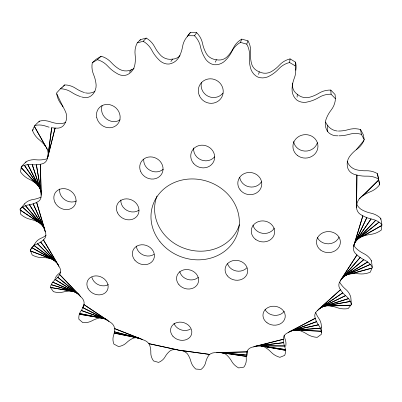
<?xml version="1.0" encoding="UTF-8"?>
<svg xmlns="http://www.w3.org/2000/svg" width="402" height="402" viewBox="0 0 402 402"><rect width="100%" height="100%" fill="white"/><g stroke="black" fill="none" stroke-linecap="round" stroke-linejoin="round"><path stroke-width="0.6" d="M345.529 275.42A12.497 11.417 -25.9 0 1 346.815 274.777L348.619 274.144A30.708 25.974 -0.2 0 1 359.006 273.832A19.306 16.723 -3.1 0 0 370.312 272.154L372.302 267.26A19.045 16.361 -1.5 0 0 364.508 260.044A32.331 28.195 -6.4 0 1 356.378 254.35A13.005 9.598 -8.4 0 1 353.654 246.275A12.894 12.105 -25.6 0 1 358.684 238.285L360.343 237.22A31.713 27.311 -4 0 1 370.604 234.396A19.849 17.552 -6.6 0 0 381.397 229.959L381.9 224.532A19.608 17.165 -5 0 0 371.915 219.14A33.26 29.678 -10.3 0 1 362.091 215.382A13.361 10.341 -15.8 0 1 356.589 207.849L356.896 175.056L356.574 205.899M356.654 203.995A13.085 12.532 4.6 0 0 361.308 209.472A32.698 29.266 -10.8 0 0 370.976 213.171A19.281 16.944 -5.3 0 1 380.794 218.477L380.724 219.376M297.093 97.158L297.309 94.289A13.703 11.975 -16.5 0 1 292.48 84.872A33.954 32.366 -21.7 0 1 292.596 83.068M337.846 135.811A13.934 11.975 -31 0 1 327.655 131.57A13.919 13.573 -30.1 0 1 325.927 119.69A34.225 31.663 -16.1 0 1 331.163 110.053A20.839 19.889 -15.6 0 0 335.429 98.741L331.067 94.214A20.788 19.587 -14.7 0 0 318.937 97.435A34.567 33.517 -23.5 0 1 308.434 101.741A14.09 12.723 -39.2 0 1 296.867 100.098A14.03 13.748 -57.1 0 1 292.068 88.902A34.552 32.899 -20.5 0 1 294.339 78.063A20.793 20.407 -12.7 0 0 295.168 65.822L295.53 62.149L290.068 58.898A20.482 19.874 -17.4 0 0 279.43 65.129A33.723 33.607 -70.1 0 1 270.687 71.973A13.663 12.784 60.9 0 1 259.275 71.812A13.713 12.507 -21.7 0 1 251.562 63.792A33.904 33.276 -29 0 1 250.642 52.798A20.407 20.145 50.3 0 0 247.969 40.843L241.803 39.115A20.346 20.241 11.9 0 0 233.411 47.954A33.969 32.974 62.5 0 1 227.014 56.883A13.723 12.316 56.9 0 1 216.462 59.752A13.613 12.919 -24.5 0 1 206.512 53.903A33.833 33.441 70.1 0 1 202.543 43.496A20.487 19.673 54.1 0 0 196.653 32.642L190.352 32.582A20.477 19.914 54.4 0 0 187.287 36.607M247.969 40.843L246.738 44.14A20.768 20.472 46.5 0 1 249.466 56.285A34.492 33.843 -25.8 0 0 250.411 67.461A14.115 13.583 -84.9 0 0 257.878 77.094A14.14 13.321 -49.1 0 0 269.883 75.787A34.27 34.225 -67.9 0 0 278.782 68.837A20.839 20.195 -15.6 0 1 289.611 62.516L290.068 58.898M48.145 154.971L51.697 127.695A32.929 29.12 45.8 0 0 55.943 128.102A13.231 10.05 50.1 0 0 64.219 124.55A13.15 12.497 61.3 0 0 66.134 113.304A32.341 28.21 43.4 0 0 60.978 103.872A20.16 18.08 45.7 0 1 56.772 93.887L56.662 92.917L57.28 92.219L60.436 88.772L64.742 84.912A19.603 17.457 44.6 0 1 75.752 88.39A33.18 30.155 50.5 0 0 84.571 92.616M51.697 127.695L47.883 156.855L55.094 128.067L47.346 158.654A12.864 9.352 42.7 0 1 41.13 164.101A31.959 27.653 41.9 0 1 31.462 164.669A18.839 16.08 37.2 0 0 21.321 166.694L20.527 171.875A19.095 16.427 38.8 0 0 29.14 179.217A30.346 25.517 35.9 0 1 37.677 184.93L38.848 186.407A12.356 11.15 62.4 0 1 39.592 187.618M25.879 162.644L26.024 161.795A18.537 15.889 37.4 0 1 36.019 159.78A31.431 27.306 42.3 0 0 45.542 159.212A12.638 12.01 32.7 0 0 47.285 158.564M258.587 74.42L259.275 71.812M353.654 246.275L362.845 215.804L354.137 244.446L366.815 217.633L354.906 242.687L371.046 218.944L355.931 241.049L375.659 220.316L357.202 239.572L379.036 222.135L358.684 238.285L381.83 225.437L363.634 235.949M356.589 207.849A13.306 12.713 -23.4 0 1 359.478 198.638L360.86 197.171A32.703 28.763 -7.9 0 1 370.227 191.799A20.326 18.397 -10 0 0 379.659 184.659L378.508 179.071A20.12 18.01 -8.4 0 0 366.92 176.141A34.009 31.135 -14.4 0 1 356.016 174.815A13.683 11.155 -23.3 0 1 347.936 168.574A13.673 13.206 -22.8 0 1 349.328 156.896A33.577 30.245 -11.9 0 1 356.252 149.72L356.996 149.167A20.673 19.195 -13.2 0 0 363.85 140.564L364.207 139.635L363.358 134.781L360.579 129.565A20.18 18.562 -12.4 0 0 348.428 129.6A33.874 31.939 -19.7 0 1 338.378 131.047M371.227 261.084L371.383 260.682A18.738 16.165 -1.7 0 0 363.709 253.561A31.793 27.828 -6.7 0 1 355.71 247.949A12.774 12.15 4.6 0 1 353.634 244.828M81.465 96.857A13.567 10.844 57.5 0 0 91.284 95.726A13.547 13.035 59.5 0 0 96.133 85.118A33.271 29.693 47.4 0 0 93.576 74.566A20.562 18.904 49.1 0 1 92.309 62.727L97.359 59.692A20.396 18.532 47.6 0 1 107.766 66.129A34.336 31.984 54.1 0 0 116.454 73.164A13.849 11.673 65.1 0 0 127.072 74.822A13.844 13.452 62.9 0 0 134.68 65.647A34.014 31.15 51.5 0 0 135.122 54.722A20.798 19.648 51.9 0 1 137.243 42.873L143.223 41.28A20.713 19.321 50.7 0 1 151.866 50.32A34.577 33.155 58.6 0 0 158.589 59.456A14.045 12.457 73 0 0 169.101 64.039A14 13.718 81.1 0 0 178.996 57.024A34.471 32.461 55.8 0 0 182.568 46.587A20.834 20.241 52.4 0 1 188.086 35.703L194.498 35.768A20.844 19.989 52.8 0 1 200.503 46.803A34.416 34.014 65.1 0 0 204.558 57.38A14.135 13.12 82.1 0 0 214 64.722A14.09 13.688 -66 0 0 225.421 60.421A34.562 33.527 60.5 0 0 231.929 51.35A20.713 20.562 13.8 0 1 240.461 42.376L241.803 39.115M47.255 149.283L34.351 126.334L45.918 146.805A31.336 26.793 39.6 0 0 39.245 139.77A19.653 17.241 42.3 0 1 32.441 130.389L34.748 125.524L39.366 121.163A19.08 16.648 41 0 1 50.255 121.781A32.376 28.728 46.3 0 0 60.22 123.685A12.985 12.392 32.3 0 0 65.747 122.233M38.969 121.962L39.366 121.163M215.246 62.204L216.462 59.752M328.112 305.721A29.773 24.813 3.4 0 1 337.112 307.651A18.743 15.954 0.4 0 0 348.167 308.575L351.398 304.5A18.492 15.633 2 0 0 346.127 296.143A31.326 26.778 -2.5 0 1 340.102 289.088A12.638 8.975 -1.2 0 1 340.117 281.169L356.966 254.913L341.037 279.556L360.167 257.496L342.192 278.078L363.755 259.667L343.564 276.772L367.674 261.973L345.645 275.345M194.498 35.768L196.653 32.642M170.89 61.551L172.629 59.124A13.673 11.764 51.4 0 0 180.036 55.566M188.086 35.703L190.352 32.582M56.707 262.787L37.552 243.773L55.989 261.858L34.15 245.602L54.667 260.657L31.904 247.667L53.225 259.662L30.562 250.974L50.918 258.677A28.708 23.567 28.7 0 0 42.351 257.612A18.035 15.06 31.9 0 1 32.2 254.968L30.245 250.17L34.587 244.235A17.552 14.658 30.5 0 1 41.155 238.19A29.522 24.803 34.7 0 0 46.019 235.381M356.252 149.72L363.85 140.564M38.331 221.452L41.12 223.979L20.195 210.02L38.979 222.447A29.452 24.432 32.3 0 0 30.467 219.336A18.537 15.693 35.3 0 1 20.753 214.301L20.1 209.161L24.703 203.724A18.015 15.216 33.9 0 1 33.195 199.462A30.451 25.974 38.4 0 0 41.019 197.02M129.343 72.239L131.554 69.717A13.522 11.176 45.2 0 0 134.082 68.38M61.933 87.968L62.24 87.626M63.481 86.264L64.742 84.912M143.223 41.28L146.253 38.095A20.356 19.03 51.5 0 1 154.735 46.989A33.979 32.617 60 0 0 161.328 55.973A13.432 13.165 -16.7 0 0 172.629 59.124M21.321 166.694L26.024 161.795M137.243 42.873L140.373 39.667L146.253 38.095M363.755 195.086L378.714 180.001L359.478 198.638M32.441 130.389L33.286 129.58M97.359 59.692L101.128 56.245A20.05 18.271 48.1 0 1 111.349 62.576A33.743 31.487 54.9 0 0 119.881 69.501A13.326 13.08 24.4 0 0 131.554 69.717M92.309 62.727L96.153 59.24L101.128 56.245M300.621 330.916A28.964 23.864 6.9 0 1 307.053 334.117A18.216 15.281 3.9 0 0 317.218 337.348L321.389 334.288A17.995 15.01 5.4 0 0 318.771 325.434A30.336 25.507 1.2 0 1 315.067 317.61A12.286 8.487 6 0 1 317.595 310.434L340.499 289.736L318.866 309.123L342.775 292.832L320.319 307.987L345.524 295.626L321.927 307.053L348.549 298.616L323.65 306.344L350.328 301.44L327.263 305.555M320.957 327.268L321.293 327.007A17.718 14.854 5.3 0 0 318.716 318.258A29.859 25.22 0.9 0 1 315.696 312.55M257.762 345.891L284.475 345.976L258.903 345.735L285.43 349.564L261.26 345.901A11.618 9.402 -15.7 0 1 263.888 346.619A28.331 23.145 10.4 0 1 271.129 352.167A17.753 14.728 7.2 0 0 279.898 357.323L284.716 355.378A17.577 14.517 8.8 0 0 284.706 346.63A29.441 24.421 4.8 0 1 283.375 338.59A11.98 8.156 13.1 0 1 288.088 332.625L315.258 318.299L289.611 331.66L316.535 321.655L291.259 330.901A11.844 10.02 -20.3 0 1 298.299 330.158M345.69 275.405L370.307 264.41L346.815 274.777L371.986 268.084L352.057 273.707M221.356 352.634L220.105 352.514L246.235 356.393L221.803 352.725A11.467 8.869 -10.4 0 1 226.225 354.554A27.909 22.673 13.8 0 1 231.658 361.272A17.397 14.306 10.6 0 0 238.652 367.93L243.823 367.147A17.266 14.16 12.1 0 0 246.26 359.016A28.698 23.557 8.3 0 1 247.235 351.253A11.723 7.98 20 0 1 253.717 346.851L283.365 339.268L255.396 346.263L283.641 342.65L257.757 345.815M291.259 330.901L318.349 324.831L292.993 330.359L320.359 328.243L299.766 329.7M323.65 306.344A12.14 10.708 -23.9 0 1 325.444 305.877L326.66 305.736M297.892 329.831L294.772 330.052L321.243 331.233L301.495 330.233M330.625 306.012L350.866 305.188L325.444 305.877M177.227 349.775L148.861 343.655L178.85 350.202L209.688 354.418L180.568 350.363A11.392 8.447 -4.6 0 1 187.438 353.871A27.708 22.452 17.2 0 1 190.849 361.333A17.15 14.025 13.9 0 0 195.794 369.056L201.045 369.423A17.075 13.944 15.4 0 0 205.688 362.348A28.145 22.934 11.7 0 1 208.814 355.303A11.532 7.955 26.7 0 1 216.618 352.72L247.034 351.881L218.361 352.509L246.351 355.087L222.607 352.755M296.555 329.987L299.023 330.107M101.616 317.967L79.35 314.208L103.163 318.238M262.315 346.107L285.495 350.308L261.25 345.921M102.56 318.118L79.586 313.535L104.721 318.736L81.294 310.49L105.661 319.248M137.7 337.876L114.183 333.087L138.66 338.117M138.665 338.087L114.384 331.816L140.841 338.821L114.505 328.56L142.373 339.605A11.397 8.146 1.5 0 1 149.544 344.81A27.733 22.482 20.6 0 1 150.815 352.589A17.03 13.894 17.1 0 0 153.519 360.931L158.584 362.408A17.015 13.879 18.6 0 0 165.137 356.755A27.803 22.557 15.1 0 1 170.182 350.81A11.417 8.07 33.1 0 1 178.85 350.202A11.392 8.447 -4.6 0 1 180.001 350.288M240.461 42.376L246.738 44.14M299.083 330.394L299.852 330.645M74.872 291.897L52.722 282.159L76.923 293.003M105.686 319.173L82.837 307.641L107.701 320.379L83.882 304.56L109.053 321.489A11.482 7.98 7.9 0 1 114.464 327.896A27.989 22.763 24 0 1 113.54 335.559A17.04 13.904 20.4 0 0 113.887 344.062L118.52 346.569A17.09 13.959 21.9 0 0 126.635 342.655A27.688 22.432 18.5 0 1 133.323 338.142A11.382 8.321 39.4 0 1 138.75 338.097M289.611 62.516L295.168 65.822M76.395 292.676L55.335 279.626L78.31 294.063L57.712 277.249L79.571 295.304L59.652 274.531L80.676 296.696A11.643 7.955 14.5 0 1 84.033 303.917A28.467 23.296 27.4 0 1 80.933 311.022A17.18 14.065 23.7 0 0 78.877 319.223L82.842 322.655A17.286 14.186 25.2 0 0 92.118 320.741A27.808 22.562 21.9 0 1 100.108 317.942A11.427 8.698 45.3 0 1 105.741 319.193M37.401 220.613L22.532 207.13L42.371 225.316L25.442 205.673L43.436 226.818L29.472 204.734L44.29 228.452L33.18 203.819L44.923 230.175M297.309 94.289A13.507 13.1 59.6 0 0 308.555 97.5A33.969 32.964 -25.4 0 0 318.871 93.249A20.427 19.286 -15.7 0 1 330.791 90.073L335.072 94.525L335.429 98.741M35.019 182.754L21.175 167.559L38.848 186.407L24.416 165.333L39.456 187.523M80.676 296.696A11.552 9.191 50.7 0 0 75.44 292.143L51.23 284.661L73.898 291.51L50.391 287.46L71.566 291.083A28.15 22.939 25.3 0 0 63.436 291.968A17.608 14.552 28.5 0 1 53.461 291.671L50.391 287.46A17.447 14.366 27 0 1 54.808 280.058A29.145 24.07 30.9 0 0 59.983 273.948A11.874 8.075 21.3 0 0 58.913 266.36L43.431 239.878L58.139 264.742L40.667 242.044L56.772 262.737A11.753 9.779 55.6 0 0 51.692 258.893M360.579 129.565L361.383 134.338L364.207 139.635M39.522 187.483L27.849 164.644L40.532 189.789M56.772 93.887L63.034 106.867M34.587 244.235L34.738 244.632M40.336 189.191L32.286 164.745L40.999 191.613L36.376 164.785L41.21 193.462L40.356 164.267L41.15 195.307A12.502 8.774 35.5 0 1 37.301 202.05A30.949 26.286 38.1 0 1 28.708 204.854A18.301 15.387 33.7 0 0 20.1 209.161M44.743 229.582L36.642 202.397L45.305 231.949A12.166 8.347 28.3 0 1 43.934 239.396A29.989 25.075 34.5 0 1 36.894 244.064A17.829 14.814 30.3 0 0 30.245 250.17M347.167 161.318A13.276 12.889 5.8 0 0 355.323 169.468A33.421 30.668 -15.1 0 0 359.71 170.408L363.313 170.749A33.421 30.668 -15.1 0 0 366.041 170.76A19.783 17.763 -8.9 0 1 377.433 173.634L379.659 184.659M377.433 173.634L378.508 179.071M380.794 218.477L381.9 224.532M371.383 260.682L372.302 267.26M24.703 203.724L24.748 204.146M351.398 304.5L350.825 297.51A18.201 15.457 1.8 0 0 345.64 289.254A30.818 26.457 -2.8 0 1 339.71 282.289M330.791 90.073L331.067 94.214M325.615 122.042A13.588 11.392 -10.5 0 0 327.359 125.077L327.655 131.57M321.293 327.007L321.364 332.469M239.406 224.708A43.652 39.285 18.5 0 1 184.825 248.521A43.652 39.285 18.5 0 1 156.976 196.06M198.281 277.38A10.929 9.467 17.2 0 1 187.478 279.37A10.929 9.467 17.2 0 1 179.749 271.581M154.006 254.36A11.005 9.578 22.9 0 1 142.901 254.863A11.005 9.578 22.9 0 1 136.318 246.044M139.002 210.156A11.306 10.03 27.7 0 1 126.871 210.387A11.306 10.03 27.7 0 1 120.831 199.95M163.262 169.207A11.643 10.638 29.1 0 1 150.368 170.538A11.643 10.638 29.1 0 1 143.74 159.292M214.638 156.815A11.799 11.035 21.6 0 1 200.98 159.85A11.799 11.035 21.6 0 1 193.679 147.966M261.496 181.784A11.743 10.874 9.9 0 1 249.029 186.799A11.743 10.874 9.9 0 1 239.672 177.247M274.335 228.075A11.472 10.311 7.9 0 1 262.712 233.341A11.472 10.311 7.9 0 1 252.958 225.115M246.813 267.863A11.125 9.748 11.7 0 1 236.034 270.943A11.125 9.748 11.7 0 1 227.492 263.717M190.483 329.042A10.563 8.839 16.5 0 1 173.971 323.263M108.434 284.611A10.713 9.02 25.3 0 1 91.872 277.229M76.405 200.99A11.326 9.824 34 0 1 64.611 199.633A11.326 9.824 34 0 1 59.642 188.955M120.223 119.801A12.035 10.985 41.3 0 1 106.414 118.907A12.035 10.985 41.3 0 1 102.088 105.61M222.954 93.093A12.281 11.899 32.2 0 1 208.141 96.279A12.281 11.899 32.2 0 1 201.392 82.596M317.404 142.695A12.231 11.487 -5.1 0 1 304.842 151.082A12.231 11.487 -5.1 0 1 293.581 141.429M339.102 237.009A11.673 10.336 -0.7 0 1 328.414 243.843A11.673 10.336 -0.7 0 1 317.364 237.532M284.264 311.284A10.949 9.316 7.7 0 1 274.27 315.324A10.949 9.316 7.7 0 1 265.029 309.515M139.273 338.243A11.382 8.321 39.4 0 1 142.373 339.605M216.618 352.72A11.467 8.869 -10.4 0 1 221.246 352.629M253.717 346.851A11.618 9.402 -15.7 0 1 257.139 345.891M257.727 345.81A11.618 9.402 -15.7 0 1 260.069 345.76M288.088 332.625A11.844 10.02 -20.3 0 1 290.696 331.132M317.595 310.434A12.14 10.708 -23.9 0 1 323.067 306.555M340.117 281.169A12.497 11.417 -25.9 0 1 345.117 275.661M46.421 147.519A12.738 11.854 63 0 1 47.346 158.654M39.808 188.041A12.356 11.15 62.4 0 1 41.15 195.307M39.718 222.839A12.025 10.447 59.7 0 1 45.305 231.949M57.501 263.717A11.753 9.779 55.6 0 1 58.913 266.36M72.857 291.219A11.552 9.191 50.7 0 1 74.933 291.907M106.244 319.454A11.427 8.698 45.3 0 1 109.053 321.489M139.931 40.552A20.442 19.341 52.9 0 1 140.373 39.667M80.606 96.601A33.758 30.597 49.9 0 1 71.636 92.309A19.939 17.693 44.2 0 0 60.436 88.772M94.932 91.355A13.221 12.758 32.2 0 1 85.415 92.867M49.155 127.173A32.929 29.12 45.8 0 1 45.813 126.163A19.396 16.859 40.6 0 0 34.748 125.524M60.697 271.958A28.703 23.824 31.1 0 1 58.722 273.752A17.186 14.226 27.1 0 0 55.185 278.315M54.682 279.671A17.186 14.226 27.1 0 1 54.913 278.983M82.832 307.51A16.929 13.929 23.7 0 1 83.656 305.56M247.25 350.946A28.266 23.326 8.2 0 0 247.285 351.599A17.01 14.025 12 0 1 246.607 356.509M284.119 335.343A28.989 24.165 4.6 0 0 285.169 339.278A17.311 14.371 8.7 0 1 285.616 346.544M338.786 135.826A34.471 32.451 -18.7 0 0 349.016 134.358A20.532 18.839 -11.8 0 1 361.383 134.338M337.459 131.037A13.346 13.16 25.5 0 1 327.359 125.077M295.53 62.149A20.432 20.08 -15.7 0 1 295.817 70.27M159.941 241.622A44.642 39.959 18.5 0 0 235.889 237.552A44.642 39.959 18.5 0 0 189.659 179.006A44.642 39.959 18.5 0 0 159.941 241.622M178.95 284.691A11.166 9.613 17.2 0 0 197.864 283.616A11.166 9.613 17.2 0 0 185.96 269.541A11.166 9.613 17.2 0 0 178.95 284.691M134.931 260.29A11.246 9.728 22.8 0 0 153.75 259.094A11.246 9.728 22.8 0 0 141.489 244.773A11.246 9.728 22.8 0 0 134.931 260.29M117.53 212.879A11.563 10.201 27.5 0 0 137.012 216.17A11.563 10.201 27.5 0 0 128.61 199.025A11.563 10.201 27.5 0 0 117.53 212.879M140.79 171.795A11.914 10.834 28.8 0 0 160.916 175.106A11.914 10.834 28.8 0 0 152.479 157.061A11.914 10.834 28.8 0 0 140.79 171.795M193.277 163.071A12.08 11.246 21.5 0 0 213.809 161.292A12.08 11.246 21.5 0 0 201.05 145.212A12.08 11.246 21.5 0 0 193.277 163.071M240.16 189.915A12.02 11.075 10.2 0 0 260.797 188.287A12.02 11.075 10.2 0 0 248.446 172.498A12.02 11.075 10.2 0 0 240.16 189.915M255.602 239.381A11.733 10.492 8.2 0 0 274.526 233.371A11.733 10.492 8.2 0 0 258.742 221.487A11.733 10.492 8.2 0 0 255.602 239.381M227.346 275.847A11.372 9.904 11.8 0 0 246.798 274.717A11.372 9.904 11.8 0 0 235.024 260.355A11.372 9.904 11.8 0 0 227.346 275.847M172.885 336.188A10.784 8.96 16.5 0 0 191.116 335.384A10.784 8.96 16.5 0 0 179.583 322.123A10.784 8.96 16.5 0 0 172.885 336.188M87.998 288.415A10.939 9.151 25.2 0 0 106.389 291.671A10.939 9.151 25.2 0 0 98.178 276.073A10.939 9.151 25.2 0 0 87.998 288.415M55.084 202.658A11.578 9.985 33.7 0 0 74.31 205.904A11.578 9.985 33.7 0 0 65.415 188.784A11.578 9.985 33.7 0 0 55.084 202.658M96.661 117.263A12.316 11.196 40.6 0 0 116.088 125.585A12.316 11.196 40.6 0 0 112.128 105.445A12.316 11.196 40.6 0 0 96.661 117.263M199.271 95.45A12.583 12.145 31.1 0 0 220.693 98.791A12.583 12.145 31.1 0 0 212.351 78.953A12.583 12.145 31.1 0 0 199.271 95.45M297.349 155.388A12.522 11.723 -4.2 0 0 317.756 148.343A12.522 11.723 -4.2 0 0 301.209 135.368A12.522 11.723 -4.2 0 0 297.349 155.388M320.605 250.049A11.939 10.522 -0.3 0 0 340.152 244.074A11.939 10.522 -0.3 0 0 324.525 232.15A11.939 10.522 -0.3 0 0 320.605 250.049M267.044 322.776A11.186 9.462 7.9 0 0 285.113 317.655A11.186 9.462 7.9 0 0 270.149 306.681A11.186 9.462 7.9 0 0 267.044 322.776"/></g></svg>
